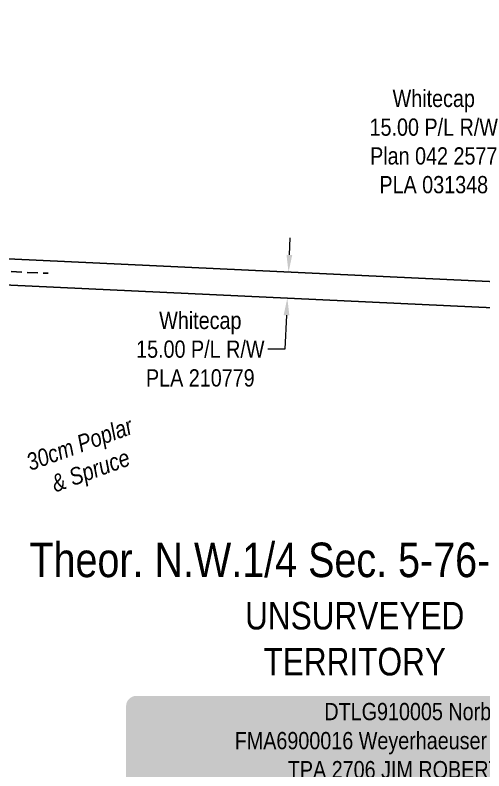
# Model space of a CAD drawing. Extents: x 347027 to 353466, y 6157949 to 6165050.
# Drawn here: x 350804.3 to 351076.3, y 6159537.4 to 6159975.6 of the extents above; entities that cross this region are included whole.
import ezdxf
from ezdxf.enums import TextEntityAlignment as Align

# ---------------------------------------------------------------- set-up
doc = ezdxf.new("R2010")
doc.units = 0
doc.header["$LTSCALE"] = 5
doc.header["$PDSIZE"] = 20
doc.linetypes.add('UG_PIPE', pattern=[1.875, 1.25, -0.625])
doc.layers.get('Defpoints').update_dxf_attribs({"color": 9})
for name, color, linetype in [('AS-PIPE-UG', 44, 'UG_PIPE'), ('AS-SURFACE IMPACT', 7, 'Continuous'), ('C-SYMBOL', 7, 'Continuous'), ('F-RW', 190, 'Continuous'), ('L-UNS-T', 3, 'Continuous'), ('T-BUSH-T', 110, 'Continuous')]:
    doc.layers.add(name, color=color, linetype=linetype)
doc.layers.add('F-RW-T', color=190, linetype='Continuous', lineweight=9)
doc.styles.add('100L', font='ARIALN.TTF', dxfattribs={"height": 11})
doc.styles.add('175L', font='ARIALN.TTF', dxfattribs={"height": 20})
doc.styles.add('80', font='ARIALN.TTF', dxfattribs={"height": 10})
doc.styles.add('80CG', font='ARIALN.TTF', dxfattribs={"height": 10})
doc.styles.add('80L', font='ARIALN.TTF', dxfattribs={"height": 10})
doc.dimstyles.new('Compass 5 000', dxfattribs={"dimscale": 5, "dimtxt": 9, "dimasz": 2, "dimexe": 0.2, "dimexo": 0.0625, "dimgap": 0.5, "dimtad": 0, "dimtih": 1, "dimtoh": 1, "dimzin": 0, "dimdsep": 46, "dimtxsty": '80CG', "dimcen": 0.1, "dimse1": 1, "dimse2": 1, "dimclrd": 256, "dimclrt": 256, "dimaunit": 1, "dimadec": 4, "dimazin": 0, "dimtfac": 0.06, "dimtofl": 0, "dimtmove": 0, "dimatfit": 1, "dimfxl": 0.2, "dimtolj": 1, "dimtzin": 0, "dimlwd": -1, "dimarcsym": 0})

# ---------------------------------------------------------------- blocks, each defined once
blk = doc.blocks.new('*U49')
h = blk.add_hatch(color=255)
edge = h.paths.add_edge_path()
edge.add_line((-176.5, -45.5), (176.5, -45.5))
edge.add_arc((176.5, -39.5), 6, 270, 360)
edge.add_line((182.5, -39.5), (182.5, 38))
edge.add_arc((176.5, 38), 6, 0, 90)
edge.add_line((176.5, 44), (-176.5, 44))
edge.add_arc((-176.5, 38), 6, 90, 180)
edge.add_line((-182.5, 38), (-182.5, -39.5))
edge.add_arc((-176.5, -39.5), 6, 180, 270)
at = {"color": 44, "flags": 128}
blk.add_lwpolyline([(-176.5, -45.5, 3, 3, 0), (176.5, -45.5, 3, 3, 0.414214), (182.5, -39.5, 3, 3, 0), (182.5, 38, 3, 0, 0.414214), (176.5, 44, 0, 0, 0), (-176.5, 44, 0, 0, 0.414214), (-182.5, 38, 0, 0, 0), (-182.5, -39.5, 0, 3, 0.414214)], format="xyseb", close=True, dxfattribs=at)
at = {"color": 44, "style": '80'}
blk.add_attdef('ENTER_TEXT_001', (-35.99, -5), '', height=10, dxfattribs=at)
blk = doc.blocks.new('*D66')
at = {"layer": 'Defpoints', "color": 0, "transparency": 16777216}
for p in [(351128.57, 6159915.76), (351131.34, 6159909.15), (351117.51, 6159903.35)]:
    blk.add_point(p, dxfattribs=at)
at = {"layer": 'F-RW-T', "transparency": 16777216}
for p, q in [((351137.79, 6159919.63), (351147.01, 6159923.49)), ((351105.51, 6159906.1), (351096.29, 6159902.23)), ((351096.29, 6159902.23), (351086.29, 6159902.23))]:
    blk.add_line(p, q, dxfattribs=at)
for points in [[(351137.15, 6159921.16), (351138.43, 6159918.09), (351128.57, 6159915.76)], [(351104.87, 6159907.63), (351106.16, 6159904.56), (351114.74, 6159909.96)]]:
    blk.add_solid(points, dxfattribs=at)
at = {"layer": 'F-RW-T', "transparency": 16777216, "insert": (351047.21, 6159902.23), "char_height": 10, "attachment_point": 5, "style": '80CG'}
blk.add_mtext('\\A1;Whitecap\\P15.00 P/L R/W\\PPlan 042 2577\\PPLA 031348', dxfattribs=at)
blk = doc.blocks.new('*D71')
at = {"layer": 'Defpoints', "color": 0, "transparency": 16777216}
for p in [(351044.2, 6159822.72), (350962.25, 6159811.54), (351043.5, 6159807.72)]:
    blk.add_point(p, dxfattribs=at)
at = {"layer": 'F-RW-T', "transparency": 16777216}
for p, q in [((350963.43, 6159836.52), (350963.89, 6159846.51)), ((350961.78, 6159801.55), (350960.86, 6159781.85)), ((350960.86, 6159781.85), (350950.86, 6159781.85))]:
    blk.add_line(p, q, dxfattribs=at)
for points in [[(350961.76, 6159836.6), (350965.09, 6159836.45), (350962.96, 6159826.54)], [(350960.12, 6159801.63), (350963.45, 6159801.47), (350962.25, 6159811.54)]]:
    blk.add_solid(points, dxfattribs=at)
at = {"layer": 'F-RW-T', "transparency": 16777216, "insert": (350911.77, 6159781.85), "char_height": 10, "attachment_point": 5, "style": '80CG'}
blk.add_mtext('\\A1;Whitecap\\P15.00 P/L R/W\\PPLA 210779', dxfattribs=at)

msp = doc.modelspace()

# ---------------------------------------------------------------- linework, layer by layer
at = {"layer": 'AS-PIPE-UG', "flags": 128}
msp.add_lwpolyline([(350403.492, 6159861.673), (350524.601, 6159855.747), (350547.822, 6159854.761), (350570.707, 6159854.718), (350577.854, 6159854.392), (350584.108, 6159853.765), (350593.465, 6159850.814), (350601.274, 6159846.91), (350609.477, 6159841.968), (350620.191, 6159836.375), (350623.068, 6159835.612), (350630.635, 6159834.482), (350646.249, 6159833.309), (350823.56, 6159825.939)], dxfattribs=at)
at = {"layer": 'F-RW', "flags": 128}
for points in [[(350403.726, 6159868.541), (350428.824, 6159867.235), (350481.765, 6159864.485), (350511.895, 6159862.92), (350559.754, 6159860.433), (350576.646, 6159859.556), (350591.826, 6159858.767), (350651.925, 6159841.141), (351153.456, 6159817.586), (351170.044, 6159816.808), (351206.719, 6159815.088)], [(351206.213, 6159800.079), (351176.472, 6159801.474), (351159.884, 6159802.253), (350649.442, 6159826.238), (350589.294, 6159843.878), (350583.67, 6159844.168), (350566.783, 6159845.039), (350511.387, 6159847.925), (350481.256, 6159849.485), (350428.053, 6159852.254), (350403.215, 6159853.548)]]:
    msp.add_lwpolyline(points, dxfattribs=at)

# ---------------------------------------------------------------- block references
at = {"layer": 'AS-SURFACE IMPACT'}
ref = msp.add_blockref('*U49', (351051.184, 6159536.855), dxfattribs=at)
ref.add_attrib('ENTER_TEXT_001', 'DTLG910005 Norbord Inc.', (350983.745, 6159566.774), dxfattribs={"layer": '0', "color": 44, "height": 10, "style": '80'})
ref.add_attrib('ENTER_TEXT_002', 'FMA6900016 Weyerhaeuser Company Limited', (350931.729, 6159549.93), dxfattribs={"layer": '0', "color": 44, "height": 10, "style": '80'})
ref.add_attrib('ENTER_TEXT_003', 'TPA 2706 JIM ROBERT MENZIES', (350962.534, 6159533.086), dxfattribs={"layer": '0', "color": 44, "height": 10, "style": '80'})
ref.add_attrib('ENTER_TEXT_004', 'RTF 240774,2112234,2112235,2112240 Whitecap Resources Inc.', (350882.453, 6159516.379), dxfattribs={"layer": '0', "color": 44, "height": 10, "style": '80'})
ref.add_attrib('ENTER_TEXT_005', 'RTF 2316237,245242,245243,245246 CSV Midstream Solutions Corp.', (350871.644, 6159499.535), dxfattribs={"layer": '0', "color": 44, "height": 10, "style": '80'})

# ---------------------------------------------------------------- texts
at = {"layer": 'C-SYMBOL', "color": 3, "style": '175L'}
msp.add_text('Theor. N.W.1/4 Sec. 5-76-9-W.6M.', height=20, dxfattribs=at).set_placement((350989.577, 6159643.721), align=Align.BOTTOM_CENTER)
at = {"layer": 'L-UNS-T', "color": 3, "insert": (351001.349, 6159613.938), "char_height": 15.99608, "attachment_point": 5, "style": '80L'}
msp.add_mtext_dynamic_manual_height_columns('UNSURVEYED TERRITORY', width=126.44473, gutter_width=47.512, heights=[0], dxfattribs=at)
at = {"layer": 'T-BUSH-T', "insert": (350809.395, 6159720.502), "char_height": 9.99755, "attachment_point": 1, "rotation": 20, "style": '100L'}
msp.add_mtext_dynamic_manual_height_columns('\\pi0.37972;{\\fArial Narrow|b0|i1|c0|p34;30cm Poplar\\P\\pi9.74986;& Spruce}', width=65.42299, gutter_width=55.013, heights=[0], dxfattribs=at)

# ---------------------------------------------------------------- dimensions: what is measured, and where the dimension line sits
at = {"layer": 'F-RW-T'}
for base, p1, p2, angle, text, picture, middle in [((351128.568, 6159915.761), (351117.507, 6159903.354), (351131.338, 6159909.152), 22.74401, 'Whitecap\\P15.00 P/L R/W\\PPlan 042 2577\\PPLA 031348', '*D66', (351047.206, 6159902.231)), ((350962.251, 6159811.54), (351044.202, 6159822.717), (351043.497, 6159807.722), 267.30972, 'Whitecap\\P15.00 P/L R/W\\PPLA 210779', '*D71', (350911.77, 6159781.848))]:
    dim = msp.add_linear_dim(base=base, p1=p1, p2=p2, angle=angle, text=text, dimstyle='Compass 5 000', dxfattribs=at)
    dim.commit()
    dim.dimension.update_dxf_attribs({"geometry": picture, "text_midpoint": middle, "dimtype": 161})

doc.saveas('drawing.dxf')
